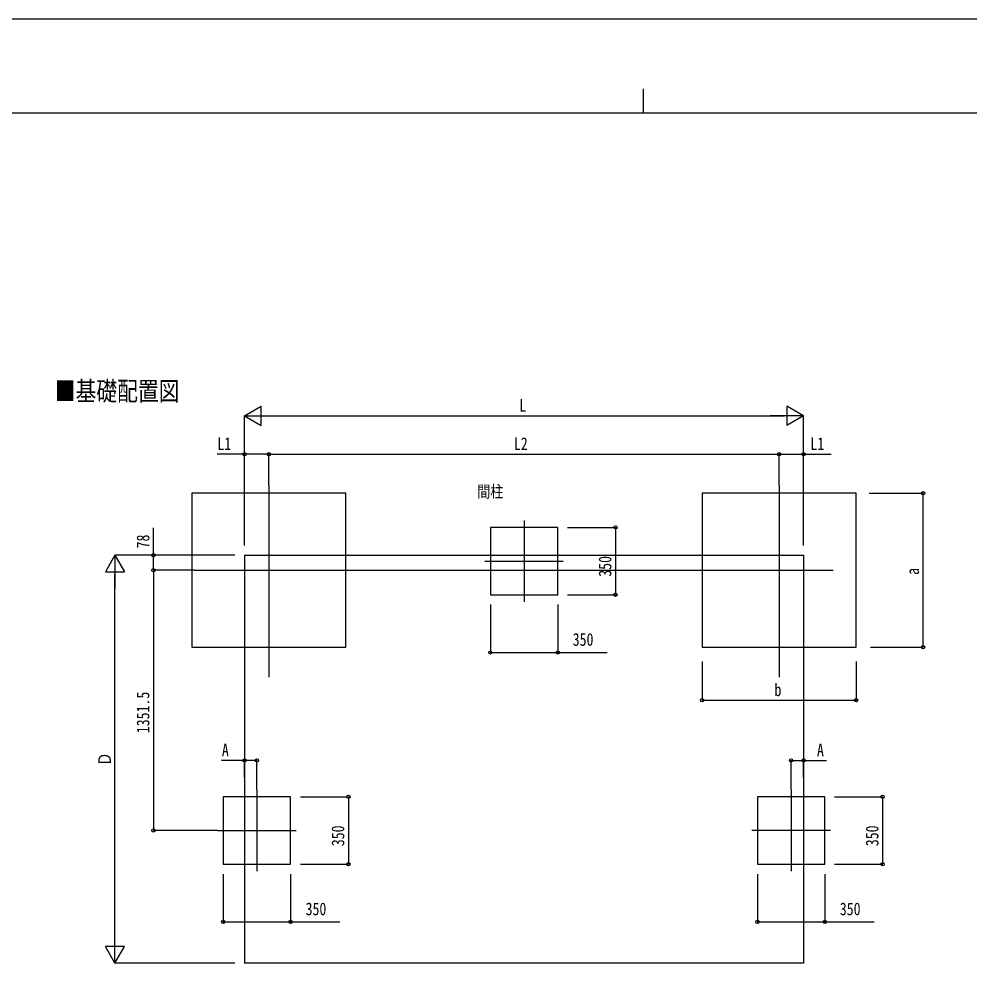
# Model space of a CAD drawing. Units: millimetres, scale not verified. Extents: x -10512 to 10512, y -7425 to 7425.
# Drawn here: x -3253 to 1685, y 2447 to 7425 of the extents above; entities that cross this region are included whole.
import ezdxf
from ezdxf.enums import TextEntityAlignment as Align

# ---------------------------------------------------------------- set-up
doc = ezdxf.new("R2010")
doc.units = ezdxf.units.MM
doc.header["$LTSCALE"] = 30
for name, color, linetype in [('0-2_USER1', 3, 'Continuous'), ('0-3_YKK_12', 2, 'Continuous'), ('0-5_YKK_A1', 4, 'Continuous'), ('0-6_YKK_D', 6, 'Continuous'), ('0-7_YKK_ZWAK', 7, 'Continuous')]:
    doc.layers.add(name, color=color, linetype=linetype)
doc.styles.add('ＭＳ ゴシック', font='')
doc.styles.get('ＭＳ ゴシック').set_extended_font_data('MS Gothic')

msp = doc.modelspace()

# ---------------------------------------------------------------- linework, layer by layer
at = {"layer": '0-3_YKK_12'}
for p, q in [((-1955.48, 5003.3), (-1955.48, 4008.13)), ((694.52, 5003.3), (694.52, 4008.13)), ((-630.48, 4822.32), (-630.48, 4399.7)), ((-834.21, 4611.01), (-426.75, 4611.01)), ((-2343.45, 4563.21), (975.65, 4563.21)), ((-2017.98, 3423.02), (-2017.98, 3000.4)), ((757.02, 3423.02), (757.02, 3000.4)), ((-2221.72, 3211.71), (-1814.25, 3211.71)), ((960.75, 3211.71), (553.29, 3211.71))]:
    msp.add_line(p, q, dxfattribs=at)
at = {"layer": '0-5_YKK_A1'}
for p, q in [((-2082.48, 4641.01), (821.52, 4641.01)), ((-2082.48, 4641.01), (-2082.48, 2522.63)), ((821.52, 4641.01), (821.52, 2522.63)), ((821.52, 2522.63), (-2082.48, 2522.63))]:
    msp.add_line(p, q, dxfattribs=at)
for points in [[(-2355.48, 4163.21), (-1555.48, 4163.21), (-1555.48, 4963.21), (-2355.48, 4963.21)], [(294.52, 4163.21), (1094.52, 4163.21), (1094.52, 4963.21), (294.52, 4963.21)], [(-805.48, 4436.01), (-455.48, 4436.01), (-455.48, 4786.01), (-805.48, 4786.01)], [(-2192.98, 3036.71), (-1842.98, 3036.71), (-1842.98, 3386.71), (-2192.98, 3386.71)], [(582.02, 3036.71), (932.02, 3036.71), (932.02, 3386.71), (582.02, 3386.71)]]:
    msp.add_lwpolyline(points, close=True, dxfattribs=at)
at = {"layer": '0-6_YKK_D'}
for p, q in [((-2082.48, 5365.72), (-1995.88, 5415.72)), ((-1995.88, 5315.72), (-1995.88, 5415.72)), ((821.52, 5365.72), (734.91, 5415.72)), ((734.91, 5415.72), (734.91, 5315.72)), ((-2082.48, 4691.01), (-2082.48, 5366.72)), ((-2082.48, 5365.72), (-1995.88, 5315.72)), ((-2082.48, 5365.72), (-1909.28, 5365.72)), ((-1982.48, 5365.72), (721.52, 5365.72)), ((821.52, 5365.72), (648.31, 5365.72)), ((821.52, 5365.72), (734.91, 5315.72)), ((821.52, 4691.01), (821.52, 5366.72)), ((-2082.48, 4691.01), (-2082.48, 5166.72)), ((-1955.48, 5003.3), (-1955.48, 5166.72)), ((-1955.48, 5003.3), (-1955.48, 5166.72)), ((-1955.48, 5165.72), (694.52, 5165.72)), ((694.52, 5003.3), (694.52, 5166.72)), ((694.52, 5003.3), (694.52, 5166.72)), ((821.52, 4691.01), (821.52, 5166.72)), ((1161.67, 4963.21), (1443.62, 4963.21)), ((1442.62, 4163.21), (1442.62, 4963.21)), ((-404.48, 4786.01), (-154.48, 4786.01)), ((-155.48, 4786.01), (-155.48, 4436.01)), ((-2755.48, 4641.01), (-2805.48, 4554.41)), ((-2132.48, 4641.01), (-2756.48, 4641.01)), ((-2755.48, 4641.01), (-2705.48, 4554.41)), ((-2755.48, 4641.01), (-2755.48, 4467.81)), ((-2132.48, 4641.01), (-2556.48, 4641.01)), ((-2805.48, 4554.41), (-2705.48, 4554.41)), ((-2755.48, 2622.63), (-2755.48, 4541.01)), ((-2345.45, 4563.21), (-2556.48, 4563.21)), ((-2344.45, 4563.21), (-2556.48, 4563.21)), ((-2555.48, 4563.21), (-2555.48, 3211.71)), ((-404.48, 4436.01), (-154.48, 4436.01)), ((-805.48, 4385.01), (-805.48, 4135.01)), ((-455.48, 4385.01), (-455.48, 4135.01)), ((1169.52, 4163.21), (1443.62, 4163.21)), ((294.52, 4089.01), (294.52, 3887.21)), ((1094.52, 4089.19), (1094.52, 3887.21)), ((294.52, 3888.21), (1094.52, 3888.21)), ((-2082.48, 3486.44), (-2082.48, 3576.47)), ((-2017.98, 3424.02), (-2017.98, 3576.47)), ((757.02, 3424.02), (757.02, 3576.47)), ((821.52, 3486.44), (821.52, 3576.47)), ((-1791.98, 3386.71), (-1541.98, 3386.71)), ((-1542.98, 3386.71), (-1542.98, 3036.71)), ((983.02, 3386.71), (1233.02, 3386.71)), ((1232.02, 3386.71), (1232.02, 3036.71)), ((-2222.72, 3211.71), (-2556.48, 3211.71)), ((-1791.98, 3036.71), (-1541.98, 3036.71)), ((983.02, 3036.71), (1233.02, 3036.71)), ((-2192.98, 2985.71), (-2192.98, 2735.71)), ((-1842.98, 2985.71), (-1842.98, 2735.71)), ((582.02, 2985.71), (582.02, 2735.71)), ((932.02, 2985.71), (932.02, 2735.71)), ((-2755.48, 2522.63), (-2755.48, 2695.84)), ((-2755.48, 2522.63), (-2805.48, 2609.23)), ((-2705.48, 2609.23), (-2805.48, 2609.23)), ((-2755.48, 2522.63), (-2705.48, 2609.23)), ((-2132.48, 2522.63), (-2756.48, 2522.63))]:
    msp.add_line(p, q, dxfattribs=at)
for points in [[(-1955.48, 5165.72), (-2082.48, 5165.72), (-2225.42, 5165.72)], [(694.52, 5165.72), (821.52, 5165.72), (964.45, 5165.72)], [(-2555.48, 4563.21), (-2555.48, 4641.01), (-2555.48, 4783.94)], [(-805.48, 4136.01), (-455.48, 4136.01), (-199.38, 4136.01)], [(-2017.98, 3575.47), (-2082.48, 3575.47), (-2201.82, 3575.47)], [(757.02, 3575.47), (821.52, 3575.47), (940.85, 3575.47)], [(-2192.98, 2736.71), (-1842.98, 2736.71), (-1586.88, 2736.71)], [(582.02, 2736.71), (932.02, 2736.71), (1188.12, 2736.71)]]:
    msp.add_lwpolyline(points, dxfattribs=at)
for centre in [(-2082.48, 5165.72), (-1955.48, 5165.72), (-1955.48, 5165.72), (694.52, 5165.72), (694.52, 5165.72), (821.52, 5165.72), (1442.62, 4963.21), (-155.48, 4786.01), (-2555.48, 4641.01), (-2555.48, 4563.21), (-2555.48, 4563.21), (-155.48, 4436.01), (-805.48, 4136.01), (-455.48, 4136.01), (1442.62, 4163.21), (294.52, 3888.21), (1094.52, 3888.21), (-2082.48, 3575.47), (-2017.98, 3575.47), (757.02, 3575.47), (821.52, 3575.47), (-1542.98, 3386.71), (1232.02, 3386.71), (-2555.48, 3211.71), (-1542.98, 3036.71), (1232.02, 3036.71), (-2192.98, 2736.71), (-1842.98, 2736.71), (582.02, 2736.71), (932.02, 2736.71)]:
    msp.add_circle(centre, 8.5, dxfattribs=at)
at = {"layer": '0-7_YKK_ZWAK'}
for p, q in [((-12.45, 7062.5), (-12.45, 6937.5)), ((9737.55, 6937.5), (-9762.45, 6937.5))]:
    msp.add_line(p, q, dxfattribs=at)
msp.add_lwpolyline([(-10512.5, -7425), (10512.5, -7425), (10512.5, 7425), (-10512.5, 7425)], close=True, dxfattribs=at)

# ---------------------------------------------------------------- texts
at = {"layer": '0-2_USER1', "style": 'ＭＳ ゴシック', "width": 0.8}
for s, height, p in [('■基礎配置図', 98.97, (-3068.1, 5414.36)), ('間柱', 61.86, (-873.45, 4922.54))]:
    msp.add_text(s, height=height, dxfattribs=at).set_placement(p, align=Align.BOTTOM_LEFT)
at = {"layer": '0-6_YKK_D', "style": 'ＭＳ ゴシック', "width": 0.8}
for s, p in [('L', (-654.48, 5366.72)), ('L1', (-2223.75, 5167.39)), ('L2', (-683.28, 5167.39)), ('L1', (857.18, 5167.39)), ('350', (-377.58, 4151.01)), ('b', (670.52, 3889.54)), ('A', (-2200.15, 3577.13)), ('A', (891.18, 3577.13)), ('350', (-1765.08, 2751.71)), ('350', (1009.92, 2751.71))]:
    msp.add_text(s, height=65.98, dxfattribs=at).set_placement(p, align=Align.BOTTOM_LEFT)
for s, p in [('78', (-2557.15, 4676.68)), ('350', (-157.15, 4529.41)), ('a', (1440.96, 4539.21)), ('1351.5', (-2557.15, 3717.06)), ('Ｄ', (-2756.48, 3545.82)), ('350', (-1544.65, 3130.11)), ('350', (1230.35, 3130.11))]:
    msp.add_text(s, height=65.98, rotation=90, dxfattribs=at).set_placement(p, align=Align.BOTTOM_LEFT)

doc.saveas('drawing.dxf')
